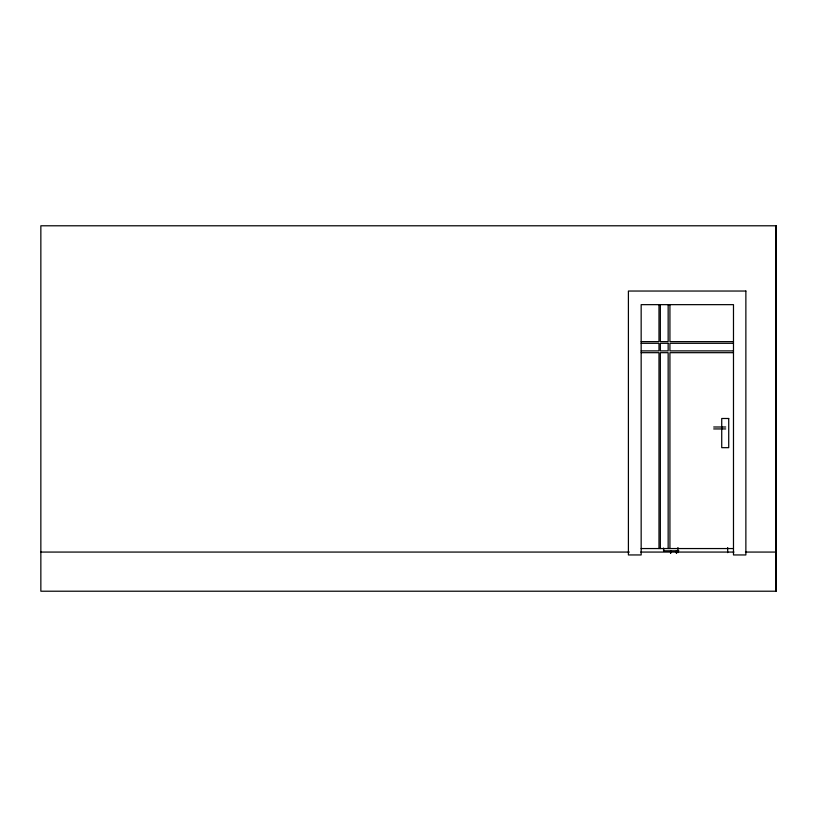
<?xml version="1.0" encoding="UTF-8"?>
<svg xmlns="http://www.w3.org/2000/svg" width="817" height="817" viewBox="0 0 817 817"><rect width="100%" height="100%" fill="white"/><g stroke="black" fill="none" stroke-linecap="round" stroke-linejoin="round"><path stroke-width="1.23" d="M641.161 341.629L658.982 341.629L658.982 304.649M733.482 341.629L669.93 341.629L669.93 304.649M641.161 343.303L658.982 343.303L658.982 350.891L641.161 350.891M733.482 343.303L669.93 343.303L669.93 350.891L733.482 350.891M641.161 352.678L658.982 352.678L658.982 548.554M733.482 352.678L669.93 352.678L669.93 548.554M713.701 426.995L725.7 426.995M713.701 428.935L725.7 428.935M641.161 548.554L733.482 548.554M678.845 550.821L663.547 550.821L663.547 548.268M40.85 552.067L629.284 552.067M640.773 552.067L733.952 552.067M745.441 552.067L776.15 552.067M776.079 225.788L776.079 591.212M727.681 547.533L727.681 552.639M677.936 547.533L677.936 552.639M676.527 550.821L676.527 553.303M676.415 550.821L676.415 553.303M670.665 550.821L670.665 553.303M670.553 550.821L670.553 553.303M668.153 304.649L668.153 341.629L660.34 341.629L660.34 304.649M668.153 548.554L668.153 352.678L660.34 352.678L660.34 548.554M663.649 548.268L663.649 550.821M776.15 225.788L40.85 225.788L40.85 591.212L776.15 591.212L776.15 225.788M745.87 291.036L628.406 291.036L628.406 554.947L641.161 554.947L641.161 304.649L733.482 304.649L733.482 554.947L745.87 554.947L745.87 291.036M668.153 343.303L660.34 343.303L660.34 350.891L668.153 350.891L668.153 343.303M728.723 418.488L721.728 418.488L721.728 447.675L728.723 447.675L728.723 418.488"/></g></svg>
